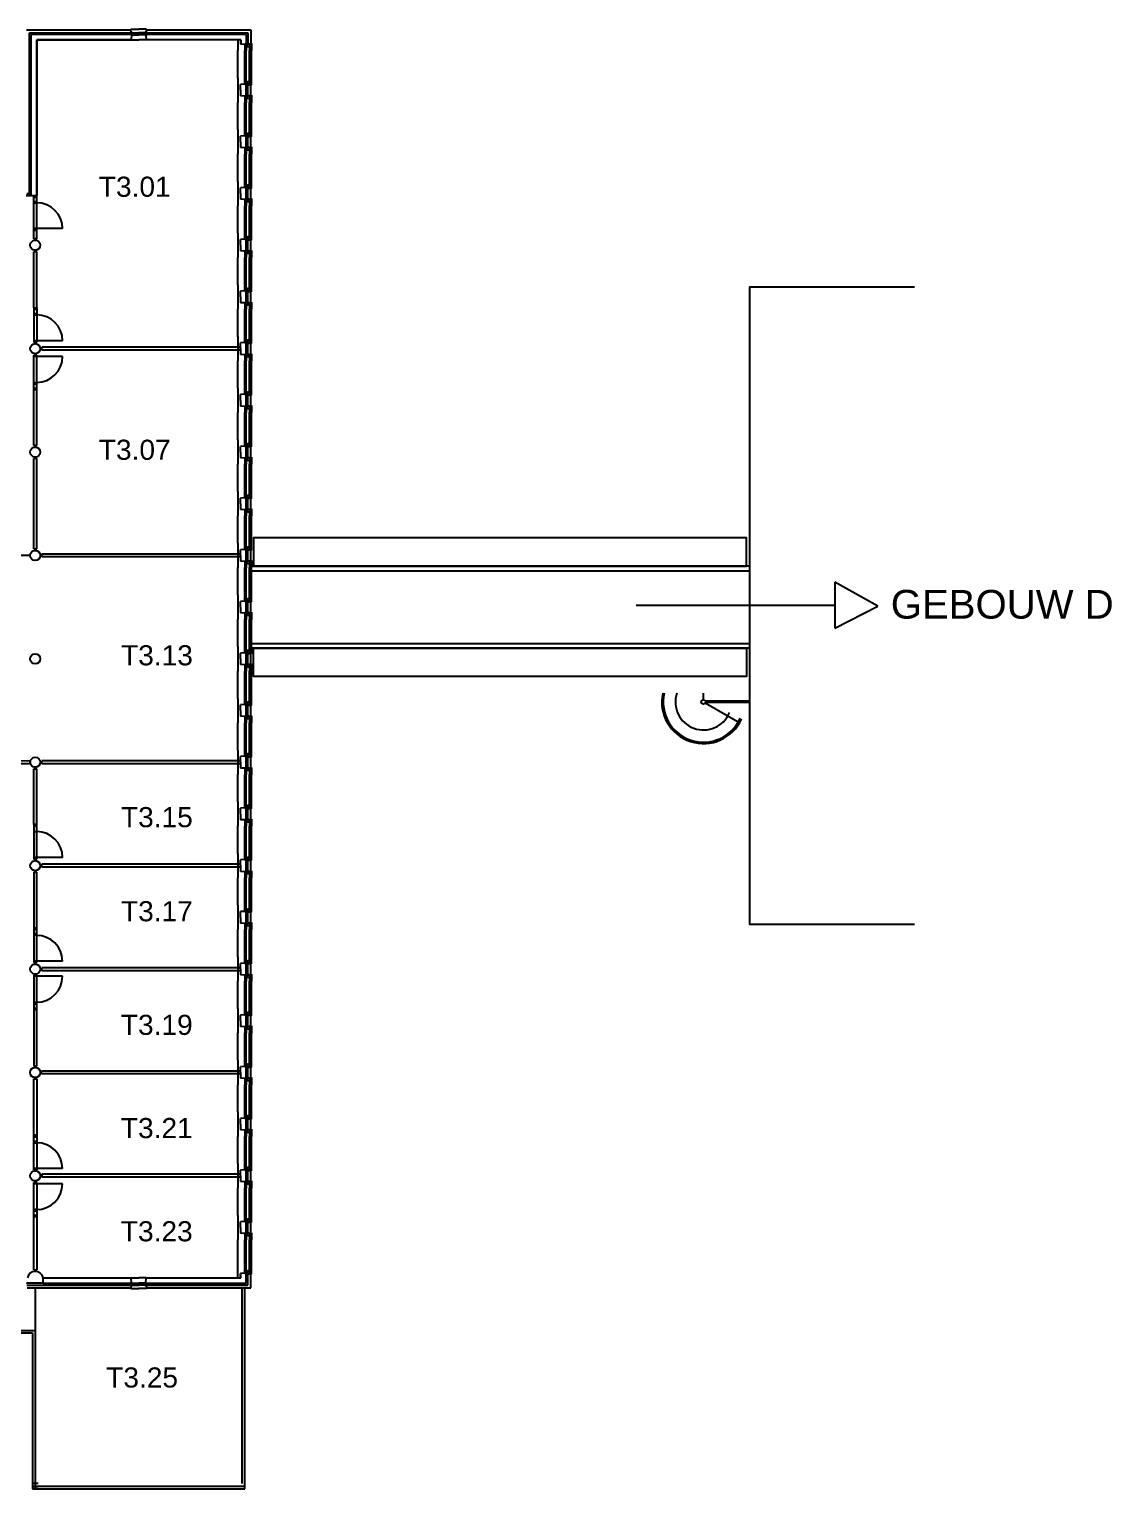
# Model space of a CAD drawing. Header units: millimetres. Extents: x 35891 to 140032, y 161974 to 213074.
# Drawn here: x 102356 to 140032, y 162229 to 213046 of the extents above; entities that cross this region are included whole.
import ezdxf
from ezdxf.enums import TextEntityAlignment as Align

# ---------------------------------------------------------------- set-up
doc = ezdxf.new("R2010")
doc.units = ezdxf.units.MM
doc.linetypes.add('HIDDEN2', pattern=[4.7625, 3.175, -1.5875])
doc.layers.get('0').update_dxf_attribs({"linetype": 'CONTINUOUS'})
for name, color, linetype in [('AL2100_BUITENWANDEN', 3, 'CONTINUOUS'), ('AL2200_BINNENWANDEN', 2, 'CONTINUOUS'), ('AL2800_KONSTRUKTIES', 3, 'CONTINUOUS'), ('AL3100_BUITENWANDOPENINGEN', 1, 'CONTINUOUS'), ('AL3200_BINNENWANDOPENINGEN', 1, 'CONTINUOUS'), ('AL4600-RUIMTENUMMER', 2, 'CONTINUOUS'), ('AL4600_RUIMTENUMMERS', 2, 'CONTINUOUS'), ('AL8100_INRVERKEERSRUIMTE', 250, 'HIDDEN2')]:
    doc.layers.add(name, color=color, linetype=linetype)
doc.styles.add('Arial', font='arial.ttf')

# ---------------------------------------------------------------- blocks, each defined once
blk = doc.blocks.new('DRIE')
at = {"layer": 'AL2100_BUITENWANDEN'}
for p, q in [((0, 603), (0, 851)), ((127, 616), (0, 603)), ((22, 601), (22, 250)), ((122, 615), (27, 606)), ((68, 715), (68, 851)), ((122, 615), (122, 235)), ((182, 698), (182, 851)), ((182, 650), (232, 650)), ((182, 645), (182, 650)), ((186, 645), (182, 645)), ((182, 635), (375, 625)), ((182, 632), (182, 218)), ((186, 635), (186, 645)), ((232, 633), (186, 635)), ((232, 650), (232, 851)), ((232, 650), (232, 633)), ((375, 425), (375, 625)), ((0, 248), (0, 0)), ((127, 235), (0, 248)), ((122, 235), (27, 245)), ((68, 135), (68, 0)), ((182, 215), (375, 226)), ((186, 205), (182, 205)), ((182, 205), (182, 200)), ((182, 200), (232, 200)), ((182, 152), (182, 0)), ((232, 218), (186, 216)), ((186, 216), (186, 205)), ((232, 200), (232, 218)), ((232, 200), (232, 0)), ((375, 425), (375, 226))]:
    blk.add_line(p, q, dxfattribs=at)
for points in [[(68, 625), (68, 715), (131, 715), (131, 698), (182, 698), (182, 640), (123, 640), (123, 625)], [(127, 635), (123, 635), (123, 625), (127, 625)], [(182, 635), (182, 590), (127, 590), (127, 635)], [(182, 635), (182, 645), (186, 645), (186, 635)], [(68, 225), (68, 135), (131, 135), (131, 152), (182, 152), (182, 210), (123, 210), (123, 225)], [(127, 215), (123, 215), (123, 225), (127, 225)], [(182, 215), (182, 260), (127, 260), (127, 215)], [(182, 215), (182, 205), (186, 205), (186, 215)]]:
    blk.add_lwpolyline(points, close=True, dxfattribs=at)
blk.add_lwpolyline([(475, 0), (475, 425), (475, 851)], dxfattribs=at)
for centre, start, end in [((27, 601), 95.7106, 180), ((27, 250), 180, 264.2894)]:
    blk.add_arc(centre, 5, start, end, dxfattribs=at)
blk = doc.blocks.new('AH28HA20')
for points in [[(-100, 95), (100, 95)], [(0, -95), (0, 95)], [(-100, -95), (100, -95)]]:
    blk.add_lwpolyline(points)

msp = doc.modelspace()

# ---------------------------------------------------------------- linework, layer by layer
at = {"layer": 'AL2100_BUITENWANDEN'}
for p, q in [((102266, 213024), (105891, 213024)), ((102366, 207325), (102366, 212924)), ((102366, 212924), (105906, 212924)), ((105893, 213046), (106166, 213046)), ((105906, 212919), (105893, 213046)), ((105909, 212919), (105896, 213046)), ((105906, 212924), (105896, 213020)), ((106438, 213046), (106166, 213046)), ((106422, 212919), (106435, 213046)), ((106425, 212919), (106438, 213046)), ((106426, 212924), (106435, 213020)), ((106426, 212924), (109966, 212924)), ((106440, 213024), (110066, 213024)), ((109966, 212924), (109966, 212534)), ((110066, 213024), (110066, 212549)), ((102426, 207265), (102426, 212864)), ((105913, 212864), (102426, 212864)), ((102616, 207255), (102616, 212674)), ((105903, 212674), (102616, 212674)), ((102619, 212671), (102619, 207252)), ((102619, 212671), (105905, 212671)), ((105913, 212864), (105903, 212674)), ((105916, 212864), (105905, 212671)), ((105905, 212671), (106166, 212671)), ((106426, 212671), (106166, 212671)), ((106416, 212864), (106426, 212671)), ((109906, 212864), (106419, 212864)), ((106419, 212864), (106429, 212674)), ((109713, 212671), (106426, 212671)), ((109716, 212674), (106429, 212674)), ((109613, 212671), (109613, 212299)), ((109713, 212671), (109713, 212524)), ((109905, 212514), (109713, 212524)), ((109716, 212674), (109716, 212527)), ((109906, 212517), (109716, 212527)), ((109906, 212864), (109906, 212517)), ((109961, 212534), (110088, 212546)), ((109961, 212531), (110088, 212543)), ((109966, 212534), (110061, 212544)), ((110088, 212546), (110088, 212299)), ((102271, 207325), (102366, 207325)), ((102421, 207265), (102434, 207252)), ((102426, 207265), (102436, 207255)), ((102434, 207252), (102619, 207252)), ((102436, 207255), (102616, 207255)), ((109905, 169734), (109713, 169724)), ((109906, 169731), (109716, 169721)), ((109906, 169384), (109906, 169731)), ((110088, 169702), (110088, 169949)), ((102836, 169384), (102259, 169384)), ((102276, 169324), (105906, 169324)), ((102290, 169224), (105891, 169224)), ((102836, 169574), (105903, 169574)), ((102836, 169384), (102836, 169574)), ((102836, 169384), (105913, 169384)), ((105906, 169329), (105893, 169202)), ((105909, 169329), (105896, 169202)), ((105906, 169324), (105896, 169229)), ((105913, 169384), (105903, 169574)), ((105905, 169577), (106166, 169577)), ((105916, 169384), (105905, 169577)), ((106426, 169577), (106166, 169577)), ((106416, 169384), (106426, 169577)), ((106419, 169384), (106429, 169574)), ((106419, 169384), (109906, 169384)), ((106422, 169329), (106435, 169202)), ((106425, 169329), (106438, 169202)), ((106426, 169324), (109966, 169324)), ((106426, 169324), (106435, 169229)), ((106429, 169574), (109716, 169574)), ((106440, 169224), (110066, 169224)), ((109713, 169577), (109713, 169724)), ((109716, 169574), (109716, 169721)), ((109961, 169718), (110088, 169705)), ((109961, 169715), (110088, 169702)), ((109966, 169714), (110061, 169705)), ((109966, 169324), (109966, 169714)), ((110066, 169224), (110066, 169700)), ((105893, 169202), (106166, 169202)), ((106438, 169202), (106166, 169202))]:
    msp.add_line(p, q, dxfattribs=at)
msp.add_lwpolyline([(133166, 204069), (127421, 204069), (127421, 181889), (133166, 181889)], dxfattribs=at)
for centre in [(102566, 205524), (102566, 201924), (102566, 198324), (102566, 194724), (102566, 191124), (102566, 187524), (102566, 183924), (102566, 180324), (102564, 176724), (102566, 173124)]:
    msp.add_circle(centre, 175, dxfattribs=at)
for centre, radius, start, end in [((105891, 213019), 5, 5.7106, 90), ((106440, 213019), 5, 90, 174.2894), ((110061, 212549), 5, 275.7106, 0), ((102566, 169524), 275, 10.4757, 169.5243), ((105891, 169229), 5, 270, 354.2894), ((106440, 169229), 5, 185.7106, 270), ((110061, 169700), 5, 0, 84.2894)]:
    msp.add_arc(centre, radius, start, end, dxfattribs=at)
at = {"layer": 'AL2200_BINNENWANDEN'}
for p, q in [((102516, 207252), (102616, 207252)), ((102516, 206052), (102616, 206052)), ((102616, 206052), (102516, 206052)), ((102548, 205698), (102548, 205749)), ((102548, 205299), (102548, 205350)), ((102584, 205698), (102584, 205749)), ((102584, 205299), (102584, 205350)), ((102516, 203349), (102516, 205299)), ((102616, 205299), (102516, 205299)), ((102616, 203349), (102616, 205299)), ((102516, 203349), (102616, 203349)), ((102516, 202149), (102616, 202149)), ((102616, 202149), (102516, 202149)), ((102548, 202098), (102548, 202149)), ((102548, 201699), (102548, 201750)), ((102584, 202098), (102584, 202149)), ((102584, 201699), (102584, 201750)), ((102791, 201942), (102740, 201942)), ((102791, 201906), (102740, 201906)), ((109716, 201974), (102791, 201974)), ((102791, 201874), (102791, 201974)), ((109716, 201874), (102791, 201874)), ((102516, 198549), (102516, 200499)), ((102616, 198549), (102616, 200499)), ((102616, 198549), (102516, 198549)), ((102548, 198498), (102548, 198549)), ((102584, 198498), (102584, 198549)), ((102516, 194949), (102516, 198099)), ((102616, 198099), (102516, 198099)), ((102548, 198099), (102548, 198150)), ((102584, 198099), (102584, 198150)), ((102616, 194949), (102616, 198099)), ((102516, 194949), (102616, 194949)), ((102548, 194898), (102548, 194949)), ((102548, 194949), (102584, 194949)), ((102548, 194931), (102548, 194898)), ((102584, 194898), (102584, 194949)), ((102584, 194931), (102584, 194898)), ((102791, 194742), (102740, 194742)), ((102791, 194742), (102740, 194742)), ((102791, 194706), (102740, 194706)), ((109716, 194774), (102791, 194774)), ((102791, 194674), (102791, 194774)), ((109716, 194674), (102791, 194674)), ((102791, 187542), (102740, 187542)), ((109713, 187574), (102791, 187574)), ((102791, 187474), (102791, 187574)), ((102516, 185360), (102516, 187299)), ((102516, 187299), (102616, 187299)), ((102548, 187299), (102548, 187350)), ((102584, 187299), (102584, 187350)), ((102616, 185360), (102616, 187299)), ((102791, 187506), (102740, 187506)), ((109716, 187474), (102791, 187474)), ((102616, 185360), (102516, 185360)), ((102548, 184098), (102548, 184149)), ((102548, 184149), (102584, 184149)), ((102584, 184098), (102584, 184149)), ((109711, 183974), (102791, 183974)), ((102791, 183874), (102791, 183974)), ((102516, 183699), (102516, 181749)), ((102516, 183699), (102616, 183699)), ((102548, 183699), (102548, 183750)), ((102584, 183699), (102584, 183750)), ((102616, 181749), (102616, 183699)), ((102791, 183942), (102740, 183942)), ((102791, 183906), (102740, 183906)), ((109711, 183874), (102791, 183874)), ((102616, 181749), (102516, 181749)), ((102548, 180498), (102548, 180549)), ((102548, 180549), (102584, 180549)), ((102584, 180498), (102584, 180549)), ((102548, 180111), (102548, 180150)), ((102548, 180111), (102584, 180111)), ((102584, 180111), (102584, 180150)), ((102791, 180336), (102740, 180336)), ((102791, 180300), (102740, 180300)), ((109711, 180368), (102791, 180368)), ((102791, 180268), (102791, 180368)), ((109711, 180268), (102791, 180268)), ((102516, 178911), (102516, 176949)), ((102516, 178911), (102616, 178911)), ((102616, 176949), (102616, 178911)), ((102516, 176949), (102616, 176949)), ((102546, 176898), (102546, 176949)), ((102546, 176949), (102582, 176949)), ((102582, 176898), (102582, 176949)), ((102516, 174538), (102516, 176499)), ((102516, 176499), (102616, 176499)), ((102546, 176550), (102546, 176499)), ((102546, 176499), (102582, 176499)), ((102582, 176550), (102582, 176499)), ((102616, 176499), (102616, 174538)), ((102789, 176742), (102738, 176742)), ((102789, 176706), (102738, 176706)), ((109714, 176774), (102789, 176774)), ((102789, 176674), (102789, 176774)), ((109714, 176674), (102789, 176674)), ((102516, 174538), (102616, 174538)), ((102548, 173338), (102548, 173298)), ((102548, 173338), (102584, 173338)), ((102584, 173338), (102584, 173298)), ((102548, 172950), (102548, 172899)), ((102548, 172899), (102584, 172899)), ((102584, 172950), (102584, 172899)), ((102791, 173149), (102740, 173149)), ((102791, 173113), (102740, 173113)), ((109711, 173181), (102791, 173181)), ((102791, 173181), (102791, 173081)), ((109711, 173081), (102791, 173081)), ((102516, 169850), (102516, 171699)), ((102616, 171699), (102516, 171699)), ((102616, 171699), (102616, 169850)), ((102516, 169850), (102616, 169850)), ((102548, 169850), (102548, 169799)), ((102584, 169850), (102584, 169799))]:
    msp.add_line(p, q, dxfattribs=at)
msp.add_lwpolyline([(98101, 187579), (102391, 187582), (102391, 187467), (98101, 187464)], close=True, dxfattribs=at)
at = {"layer": 'AL2800_KONSTRUKTIES'}
for p, q in [((110088, 194194), (127421, 194194)), ((127421, 194354), (110091, 194354)), ((110088, 191654), (127421, 191654)), ((127421, 191494), (110091, 191494)), ((125821, 189699), (125821, 189929)), ((127033, 188924), (125886, 189587)), ((127421, 189649), (125896, 189649)), ((127421, 189599), (125896, 189599)), ((102566, 169224), (102566, 162419)), ((109766, 162419), (109766, 169224)), ((109856, 162234), (109856, 169224)), ((95366, 167745), (102566, 167745)), ((95456, 167655), (102476, 167655)), ((102476, 167655), (102476, 162234)), ((102476, 162324), (109856, 162324)), ((102476, 162234), (109856, 162234))]:
    msp.add_line(p, q, dxfattribs=at)
for points in [[(127321, 194354), (127321, 195334), (110166, 195334), (110166, 194354), (127321, 194354)], [(127321, 191494), (127321, 190514), (110166, 190514), (110166, 191494), (127321, 191494)]]:
    msp.add_lwpolyline(points, dxfattribs=at)
msp.add_circle((125821, 189624), 75, dxfattribs=at)
for radius, start, end in [(1450, 167.8574, 336.1235), (1400, 167.4168, 336.2311), (976, 161.7957, 337.5866)]:
    msp.add_arc((125821, 189624), radius, start, end, dxfattribs=at)
at = {"layer": 'AL3100_BUITENWANDOPENINGEN'}
for p, q in [((105956, 212924), (106166, 212924)), ((106376, 212924), (106166, 212924)), ((105919, 212854), (106166, 212854)), ((106413, 212854), (106166, 212854)), ((109856, 212517), (109902, 212514)), ((109856, 212499), (109856, 212517)), ((109906, 212499), (109856, 212499)), ((109856, 212499), (109856, 212299)), ((109902, 212514), (109902, 212504)), ((109902, 212504), (109906, 212504)), ((109906, 212504), (109906, 212499)), ((109906, 212451), (109906, 212299)), ((110020, 212434), (110020, 212299)), ((109613, 211349), (109613, 212299)), ((109856, 211349), (109856, 212299)), ((109906, 211349), (109906, 212299)), ((110020, 211349), (110020, 212299)), ((110088, 211349), (110088, 212299)), ((109613, 209549), (109613, 210499)), ((109856, 209549), (109856, 210499)), ((109906, 209549), (109906, 210499)), ((110020, 209549), (110020, 210499)), ((110088, 209549), (110088, 210499)), ((109613, 207749), (109613, 208699)), ((109856, 207749), (109856, 208699)), ((109906, 207749), (109906, 208699)), ((110020, 207749), (110020, 208699)), ((110088, 207749), (110088, 208699)), ((102251, 207265), (102411, 207265)), ((102251, 207255), (102411, 207255)), ((102411, 207265), (102411, 207255)), ((109613, 205949), (109613, 206899)), ((109856, 205949), (109856, 206899)), ((109906, 205949), (109906, 206899)), ((110020, 205949), (110020, 206899)), ((110088, 205949), (110088, 206899)), ((109613, 204149), (109613, 205099)), ((109856, 204149), (109856, 205099)), ((109906, 204149), (109906, 205099)), ((110020, 204149), (110020, 205099)), ((110088, 204149), (110088, 205099)), ((109613, 202349), (109613, 203299)), ((109856, 202349), (109856, 203299)), ((109906, 202349), (109906, 203299)), ((110020, 202349), (110020, 203299)), ((110088, 202349), (110088, 203299)), ((109613, 200549), (109613, 201499)), ((109856, 200549), (109856, 201499)), ((109906, 200549), (109906, 201499)), ((110020, 200549), (110020, 201499)), ((110088, 200549), (110088, 201499)), ((109613, 198749), (109613, 199699)), ((109856, 198749), (109856, 199699)), ((109906, 198749), (109906, 199699)), ((110020, 198749), (110020, 199699)), ((110088, 198749), (110088, 199699)), ((109613, 196949), (109613, 197899)), ((109856, 196949), (109856, 197899)), ((109906, 196949), (109906, 197899)), ((110020, 196949), (110020, 197899)), ((110088, 196949), (110088, 197899)), ((109613, 195149), (109613, 196099)), ((109856, 195149), (109856, 196099)), ((109906, 195149), (109906, 196099)), ((110020, 195149), (110020, 196099)), ((110088, 195149), (110088, 196099)), ((109613, 193349), (109613, 194299)), ((109856, 193349), (109856, 194299)), ((109906, 193349), (109906, 194299)), ((110020, 193349), (110020, 194299)), ((110088, 193349), (110088, 194299)), ((109613, 191549), (109613, 192499)), ((109856, 191549), (109856, 192499)), ((109906, 191549), (109906, 192499)), ((110020, 191549), (110020, 192499)), ((110088, 191549), (110088, 192499)), ((109613, 189749), (109613, 190699)), ((109856, 189749), (109856, 190699)), ((109906, 189749), (109906, 190699)), ((110020, 189749), (110020, 190699)), ((110088, 189749), (110088, 190699)), ((109613, 187949), (109613, 188899)), ((109856, 187949), (109856, 188899)), ((109906, 187949), (109906, 188899)), ((110020, 187949), (110020, 188899)), ((110088, 187949), (110088, 188899)), ((109613, 186149), (109613, 187099)), ((109856, 186149), (109856, 187099)), ((109906, 186149), (109906, 187099)), ((110020, 186149), (110020, 187099)), ((110088, 186149), (110088, 187099)), ((109613, 184349), (109613, 185299)), ((109856, 184349), (109856, 185299)), ((109906, 184349), (109906, 185299)), ((110020, 184349), (110020, 185299)), ((110088, 184349), (110088, 185299)), ((109613, 182549), (109613, 183499)), ((109856, 182549), (109856, 183499)), ((109906, 182549), (109906, 183499)), ((110020, 182549), (110020, 183499)), ((110088, 182549), (110088, 183499)), ((109613, 180749), (109613, 181699)), ((109856, 180749), (109856, 181699)), ((109906, 180749), (109906, 181699)), ((110020, 180749), (110020, 181699)), ((110088, 180749), (110088, 181699)), ((109613, 178949), (109613, 179899)), ((109856, 178949), (109856, 179899)), ((109906, 178949), (109906, 179899)), ((110020, 178949), (110020, 179899)), ((110088, 178949), (110088, 179899)), ((109613, 177149), (109613, 178099)), ((109856, 177149), (109856, 178099)), ((109906, 177149), (109906, 178099)), ((110020, 177149), (110020, 178099)), ((110088, 177149), (110088, 178099)), ((109613, 175349), (109613, 176299)), ((109856, 175349), (109856, 176299)), ((109906, 175349), (109906, 176299)), ((110020, 175349), (110020, 176299)), ((110088, 175349), (110088, 176299)), ((109613, 173549), (109613, 174499)), ((109856, 173549), (109856, 174499)), ((109906, 173549), (109906, 174499)), ((110020, 173549), (110020, 174499)), ((110088, 173549), (110088, 174499)), ((109613, 171749), (109613, 172699)), ((109856, 171749), (109856, 172699)), ((109906, 171749), (109906, 172699)), ((110020, 171749), (110020, 172699)), ((110088, 171749), (110088, 172699)), ((109613, 169577), (109613, 170899)), ((109856, 169949), (109856, 170899)), ((109906, 169949), (109906, 170899)), ((110020, 169949), (110020, 170899)), ((110088, 169949), (110088, 170899)), ((109856, 169749), (109856, 169950)), ((109856, 169749), (109856, 169731)), ((109906, 169749), (109856, 169749)), ((109856, 169731), (109902, 169734)), ((109902, 169734), (109902, 169744)), ((109902, 169744), (109906, 169744)), ((109906, 169797), (109906, 169949)), ((109906, 169744), (109906, 169749)), ((110020, 169814), (110020, 169949)), ((105919, 169394), (106166, 169394)), ((105956, 169324), (106166, 169324)), ((106413, 169394), (106166, 169394)), ((106376, 169324), (106166, 169324))]:
    msp.add_line(p, q, dxfattribs=at)
for points in [[(105956, 212924), (105916, 212924), (105916, 212854), (105919, 212854), (105919, 212921), (105956, 212921)], [(106376, 212924), (106416, 212924), (106416, 212854), (106413, 212854), (106413, 212921), (106376, 212921)], [(105916, 212864), (105871, 212864), (105871, 212919), (105916, 212919)], [(106416, 212864), (106461, 212864), (106461, 212919), (106416, 212919)], [(109906, 212514), (109906, 212559), (109961, 212559), (109961, 212514)], [(110020, 212524), (110020, 212434), (109957, 212434), (109957, 212451), (109906, 212451), (109906, 212509), (109965, 212509), (109965, 212524)], [(102426, 207265), (102426, 207320), (102376, 207320), (102376, 207265)], [(110020, 169724), (110020, 169814), (109957, 169814), (109957, 169797), (109906, 169797), (109906, 169739), (109965, 169739), (109965, 169724)], [(109906, 169734), (109906, 169689), (109961, 169689), (109961, 169734)], [(105916, 169384), (105871, 169384), (105871, 169329), (105916, 169329)], [(105956, 169324), (105916, 169324), (105916, 169394), (105919, 169394), (105919, 169327), (105956, 169327)], [(106376, 169324), (106416, 169324), (106416, 169394), (106413, 169394), (106413, 169327), (106376, 169327)], [(106416, 169384), (106461, 169384), (106461, 169329), (106416, 169329)]]:
    msp.add_lwpolyline(points, close=True, dxfattribs=at)
at = {"layer": 'AL3200_BINNENWANDOPENINGEN'}
for p, q in [((102516, 205749), (102516, 207255)), ((102516, 207202), (102616, 207202)), ((102516, 207052), (102616, 207052)), ((102516, 207002), (102616, 207002)), ((102616, 205749), (102616, 207255)), ((103516, 206102), (102516, 206102)), ((102616, 206052), (102516, 206052)), ((102616, 205749), (102516, 205749)), ((102516, 203349), (102616, 203349)), ((102516, 203349), (102516, 202149)), ((102516, 203299), (102616, 203299)), ((102616, 203349), (102616, 202149)), ((102516, 203149), (102616, 203149)), ((102516, 203099), (102616, 203099)), ((103516, 202199), (102516, 202199)), ((102616, 202149), (102516, 202149)), ((102616, 201699), (102516, 201699)), ((102516, 200499), (102516, 201699)), ((103516, 201649), (102516, 201649)), ((102616, 200499), (102616, 201699)), ((102516, 200749), (102616, 200749)), ((102516, 200699), (102616, 200699)), ((102516, 200549), (102616, 200549)), ((102516, 200499), (102616, 200499)), ((102516, 185360), (102616, 185360)), ((102516, 185360), (102516, 184149)), ((102516, 185310), (102616, 185310)), ((102516, 185110), (102616, 185110)), ((102616, 184149), (102616, 185360)), ((103516, 184210), (102516, 184210)), ((102516, 184149), (102616, 184149)), ((102616, 181749), (102516, 181749)), ((102516, 181749), (102516, 180549)), ((102616, 181699), (102516, 181699)), ((102616, 181549), (102516, 181549)), ((102616, 181499), (102516, 181499)), ((102616, 180549), (102616, 181749)), ((103512, 180598), (102516, 180598)), ((102616, 180549), (102516, 180549)), ((102616, 180549), (102516, 180549)), ((102516, 180111), (102616, 180111)), ((102616, 180111), (102516, 180111)), ((102516, 180111), (102516, 178911)), ((103513, 180072), (102516, 180072)), ((102616, 178911), (102616, 180111)), ((102516, 179169), (102616, 179169)), ((102516, 179119), (102616, 179119)), ((102516, 178961), (102616, 178961)), ((102616, 178911), (102516, 178911)), ((102616, 174538), (102516, 174538)), ((102516, 173338), (102516, 174538)), ((102516, 174488), (102616, 174488)), ((102516, 174329), (102616, 174329)), ((102616, 174538), (102616, 173338)), ((102516, 174279), (102616, 174279)), ((103513, 173376), (102516, 173376)), ((102516, 173338), (102616, 173338)), ((102616, 173338), (102516, 173338)), ((102616, 172899), (102516, 172899)), ((102616, 172899), (102516, 172899)), ((102516, 171699), (102516, 172899)), ((103512, 172850), (102516, 172850)), ((102616, 172899), (102616, 171699)), ((102616, 171949), (102516, 171949)), ((102616, 171899), (102516, 171899)), ((102616, 171749), (102516, 171749)), ((102616, 171699), (102516, 171699))]:
    msp.add_line(p, q, dxfattribs=at)
for centre, start, end in [((102616, 206102), 0, 90), ((102616, 202199), 0, 90), ((102616, 201649), 270, 0), ((102616, 184210), 0, 90), ((102612, 180598), 0, 90), ((102613, 180069), 270.1869, 0.1869), ((102613, 173379), 359.8131, 89.8131), ((102612, 172850), 270, 0)]:
    msp.add_arc(centre, 900, start, end, dxfattribs=at)
at = {"layer": 'AL4600-RUIMTENUMMER'}
for p, q in [((130396, 193797), (130398, 192198)), ((131889, 192958), (130396, 193797)), ((130387, 192982), (123477, 192979)), ((130398, 192198), (131889, 192958))]:
    msp.add_line(p, q, dxfattribs=at)
at = {"layer": 'AL8100_INRVERKEERSRUIMTE'}
msp.add_line((102391, 194724), (99316, 194724), dxfattribs=at)

# ---------------------------------------------------------------- block references
at = {"layer": 'AL2100_BUITENWANDEN', "rotation": 180}
for p in [(110088, 211349), (110088, 209549), (110088, 207749), (110088, 205949), (110088, 204149), (110088, 202349), (110088, 200549), (110088, 198749), (110088, 196949), (110088, 195149), (110088, 193349), (110088, 191549), (110088, 189749), (110088, 187949), (110088, 186149), (110088, 184349), (110088, 182549), (110088, 180749), (110088, 178949), (110088, 177149), (110088, 175349), (110088, 173549), (110088, 171749)]:
    msp.add_blockref('DRIE', p, dxfattribs=at)
at = {"layer": 'AL2800_KONSTRUKTIES', "rotation": 180}
msp.add_blockref('AH28HA20', (102566, 162324), dxfattribs=at)

# ---------------------------------------------------------------- texts
at = {"layer": 'AL4600-RUIMTENUMMER', "style": 'Arial'}
msp.add_text('GEBOUW D', height=1000, dxfattribs=at).set_placement((132339, 192524))
at = {"layer": 'AL4600_RUIMTENUMMERS', "style": 'Arial'}
for s, p in [('T3.01', (104778, 207002)), ('T3.07', (104778, 197844)), ('T3.13', (105552, 190688)), ('T3.15', (105548, 185053)), ('T3.17', (105549, 181778)), ('T3.19', (105545, 177822)), ('T3.21', (105545, 174229)), ('T3.23', (105545, 170635)), ('T3.25', (105035, 165545))]:
    msp.add_text(s, height=700, dxfattribs=at).set_placement(p, align=Align.BOTTOM_LEFT)

doc.saveas('drawing.dxf')
